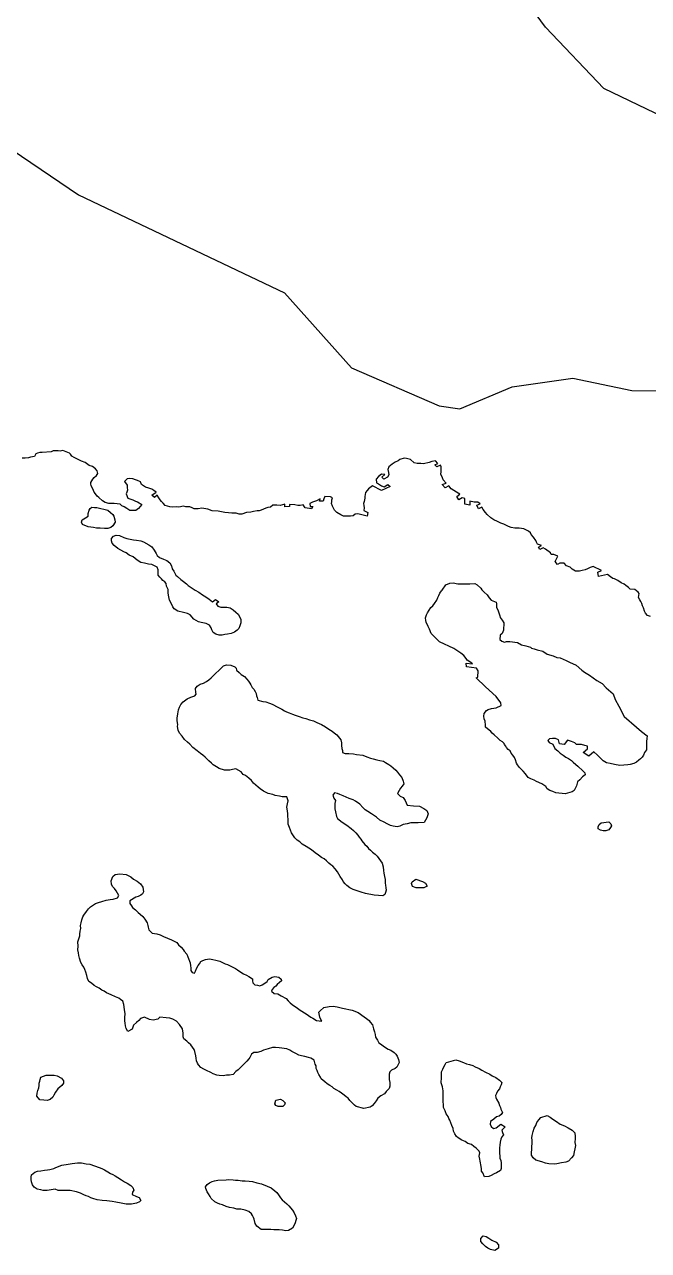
# Model space of a CAD drawing. Header units: metres. Extents: x 13.21 to 19.52, y 42.14 to 46.62.
# Drawn here: x 15.7316 to 15.807, y 43.6634 to 43.8114 of the extents above; entities that cross this region are included whole.
import ezdxf

# ---------------------------------------------------------------- set-up
doc = ezdxf.new("R2010")
doc.units = ezdxf.units.M
doc.header["$MEASUREMENT"] = 0
doc.layers.add('CESTE', color=5, linetype='Continuous')
doc.layers.add('hr', color=9, linetype='Continuous')

msp = doc.modelspace()

# ---------------------------------------------------------------- linework, layer by layer
at = {"layer": 'CESTE'}
for points in [[(15.84446, 43.76612), (15.84124, 43.77095), (15.83366, 43.77806), (15.82629, 43.78272), (15.82129, 43.78892), (15.81955, 43.79416), (15.81605, 43.7967), (15.80158, 43.80365), (15.79453, 43.81106), (15.77583, 43.83645), (15.77444, 43.84351), (15.76807, 43.85123), (15.75958, 43.85779), (15.7457, 43.86539), (15.74211, 43.87007), (15.73699, 43.87159)], [(15.70105, 43.81105), (15.70567, 43.80981), (15.70953, 43.80749), (15.71642, 43.80552), (15.73813, 43.79083), (15.763, 43.77898), (15.7711, 43.76994), (15.78167, 43.76535), (15.78418, 43.76499), (15.79051, 43.76763), (15.79782, 43.7687), (15.80494, 43.76719), (15.81731, 43.76708), (15.82539, 43.76286), (15.82772, 43.76245), (15.83268, 43.76299), (15.83702, 43.76471), (15.84446, 43.76612)]]:
    msp.add_lwpolyline(points, dxfattribs=at)
at = {"layer": 'hr'}
msp.add_lwpolyline([(15.80721, 43.73991), (15.80684, 43.74005), (15.80659, 43.74032), (15.80649, 43.74057), (15.80636, 43.74096), (15.80624, 43.74119), (15.80614, 43.74147), (15.80602, 43.74174), (15.80593, 43.74194), (15.80577, 43.74222), (15.80584, 43.74269), (15.80571, 43.74287), (15.8053, 43.74318), (15.80475, 43.74322), (15.80455, 43.74343), (15.80421, 43.74366), (15.80403, 43.74382), (15.80367, 43.74396), (15.80326, 43.74424), (15.80284, 43.74446), (15.80266, 43.74451), (15.80236, 43.74469), (15.80201, 43.745), (15.80092, 43.74476), (15.80082, 43.74528), (15.8013, 43.74547), (15.80028, 43.74593), (15.79993, 43.74581), (15.79959, 43.74568), (15.79933, 43.74556), (15.79896, 43.74545), (15.79861, 43.74538), (15.79816, 43.7454), (15.79773, 43.74564), (15.79749, 43.74586), (15.79707, 43.74603), (15.79677, 43.74634), (15.79626, 43.74636), (15.79598, 43.7462), (15.79569, 43.74654), (15.796, 43.74718), (15.79552, 43.7474), (15.79522, 43.74741), (15.79513, 43.7476), (15.79452, 43.74805), (15.79424, 43.74822), (15.79383, 43.74801), (15.79369, 43.7483), (15.79404, 43.74847), (15.79357, 43.74865), (15.79344, 43.7489), (15.79334, 43.74909), (15.79306, 43.7495), (15.79278, 43.74982), (15.79271, 43.75002), (15.79247, 43.75021), (15.79215, 43.75039), (15.79189, 43.75049), (15.79132, 43.75057), (15.79082, 43.75057), (15.79037, 43.75067), (15.79005, 43.75076), (15.78948, 43.75105), (15.78914, 43.75119), (15.78872, 43.7514), (15.78827, 43.7516), (15.78791, 43.75184), (15.78749, 43.75222), (15.78729, 43.75247), (15.78699, 43.75284), (15.78682, 43.7531), (15.78642, 43.75291), (15.78622, 43.75337), (15.78664, 43.7535), (15.78635, 43.75371), (15.78591, 43.7537), (15.78536, 43.75383), (15.78537, 43.75337), (15.78476, 43.75346), (15.78477, 43.75416), (15.78445, 43.75425), (15.78407, 43.75399), (15.78382, 43.75439), (15.78417, 43.75467), (15.78375, 43.75494), (15.78343, 43.75511), (15.78312, 43.75533), (15.78286, 43.7557), (15.78241, 43.75543), (15.78203, 43.75584), (15.78251, 43.75602), (15.78217, 43.75641), (15.78203, 43.75676), (15.78188, 43.75707), (15.78191, 43.75741), (15.78191, 43.75799), (15.78182, 43.7582), (15.78138, 43.75798), (15.78115, 43.75822), (15.78153, 43.75838), (15.78122, 43.75872), (15.7808, 43.75863), (15.78046, 43.75849), (15.7798, 43.75835), (15.77947, 43.7584), (15.779, 43.7584), (15.77865, 43.75847), (15.77821, 43.75885), (15.77773, 43.75897), (15.77744, 43.75902), (15.77693, 43.75888), (15.77672, 43.75872), (15.77637, 43.75856), (15.77598, 43.75831), (15.77579, 43.75815), (15.77561, 43.75797), (15.77548, 43.75765), (15.77555, 43.7573), (15.77558, 43.75701), (15.77545, 43.75673), (15.775, 43.7565), (15.77474, 43.75675), (15.77513, 43.75707), (15.77472, 43.75709), (15.77434, 43.75682), (15.77408, 43.7565), (15.77411, 43.75606), (15.77434, 43.75593), (15.77472, 43.75568), (15.77504, 43.75556), (15.77548, 43.75586), (15.77576, 43.75561), (15.77472, 43.75513), (15.77361, 43.7557), (15.77316, 43.75533), (15.77297, 43.75513), (15.77278, 43.75487), (15.77272, 43.75465), (15.77269, 43.7544), (15.77269, 43.75419), (15.7726, 43.7538), (15.77253, 43.75357), (15.77256, 43.75332), (15.7726, 43.75305), (15.77259, 43.75271), (15.77306, 43.75246), (15.77297, 43.75204), (15.77187, 43.75232), (15.77152, 43.75227), (15.77129, 43.75206), (15.77095, 43.75202), (15.7706, 43.75202), (15.77013, 43.75201), (15.76981, 43.75218), (15.7693, 43.75248), (15.76904, 43.75275), (15.76892, 43.753), (15.76879, 43.75323), (15.76869, 43.75355), (15.7687, 43.75376), (15.76872, 43.75398), (15.76879, 43.75422), (15.76857, 43.75437), (15.76787, 43.75442), (15.76774, 43.75413), (15.76765, 43.75382), (15.76724, 43.75382), (15.7673, 43.75412), (15.76686, 43.75387), (15.76639, 43.75371), (15.76607, 43.75357), (15.76609, 43.75321), (15.76642, 43.75321), (15.76626, 43.75291), (15.7655, 43.75302), (15.76524, 43.75341), (15.76489, 43.7533), (15.7646, 43.75332), (15.76423, 43.75339), (15.76358, 43.75345), (15.7636, 43.75318), (15.76303, 43.75316), (15.76305, 43.75348), (15.76248, 43.75332), (15.76205, 43.75334), (15.7616, 43.75337), (15.76131, 43.75313), (15.761, 43.75307), (15.76074, 43.753), (15.76018, 43.75277), (15.75992, 43.75268), (15.75969, 43.75269), (15.75926, 43.75259), (15.75893, 43.75252), (15.75841, 43.75246), (15.75784, 43.75226), (15.75751, 43.75226), (15.75714, 43.75237), (15.75662, 43.7524), (15.75624, 43.75241), (15.75577, 43.75248), (15.75497, 43.75265), (15.75426, 43.75269), (15.75375, 43.75287), (15.75299, 43.75301), (15.75257, 43.75291), (15.7521, 43.75293), (15.75184, 43.75303), (15.75155, 43.75316), (15.75108, 43.75316), (15.7508, 43.75323), (15.75022, 43.75312), (15.74991, 43.75314), (15.74949, 43.75311), (15.74914, 43.75316), (15.74857, 43.7533), (15.74832, 43.75359), (15.74813, 43.75378), (15.74797, 43.75398), (15.74782, 43.75423), (15.74762, 43.75456), (15.74731, 43.7543), (15.74699, 43.75458), (15.7475, 43.75494), (15.74722, 43.75513), (15.74696, 43.75529), (15.74661, 43.7554), (15.74619, 43.75554), (15.74573, 43.75586), (15.74559, 43.75618), (15.74525, 43.75634), (15.745, 43.75643), (15.74468, 43.75652), (15.74433, 43.75657), (15.74398, 43.75654), (15.74367, 43.7562), (15.74399, 43.75577), (15.74401, 43.75549), (15.74402, 43.75517), (15.74395, 43.75492), (15.74389, 43.75472), (15.74408, 43.75421), (15.74468, 43.75398), (15.74499, 43.75384), (15.74525, 43.75375), (15.74578, 43.75345), (15.74557, 43.7532), (15.74534, 43.75295), (15.74503, 43.7527), (15.74433, 43.75272), (15.74395, 43.75295), (15.74361, 43.75316), (15.74335, 43.75327), (15.74316, 43.75348), (15.74243, 43.75355), (15.74176, 43.75354), (15.74135, 43.75368), (15.74103, 43.75389), (15.74056, 43.75428), (15.74037, 43.75444), (15.74015, 43.75471), (15.73999, 43.75492), (15.73983, 43.75531), (15.73964, 43.75567), (15.7396, 43.75591), (15.73961, 43.75611), (15.73983, 43.7565), (15.73999, 43.75668), (15.7403, 43.75694), (15.74046, 43.75719), (15.74037, 43.75748), (15.74017, 43.75773), (15.7398, 43.75802), (15.73942, 43.75816), (15.73891, 43.7585), (15.73848, 43.75868), (15.73759, 43.7591), (15.73731, 43.75927), (15.73713, 43.75951), (15.73704, 43.75964), (15.73624, 43.75996), (15.73591, 43.75989), (15.73567, 43.75993), (15.73506, 43.75993), (15.73482, 43.7598), (15.73373, 43.75973), (15.73345, 43.7597), (15.73317, 43.75964), (15.73297, 43.75954), (15.73278, 43.75923), (15.73231, 43.75913), (15.73207, 43.75906), (15.73169, 43.75903), (15.73132, 43.75903)], dxfattribs=at)
for points in [[(15.74164, 43.75277), (15.74198, 43.75247), (15.74224, 43.75222), (15.7424, 43.75202), (15.74249, 43.75158), (15.74255, 43.7513), (15.74227, 43.75085), (15.74202, 43.75066), (15.74167, 43.75055), (15.74126, 43.75055), (15.74072, 43.75057), (15.74027, 43.75057), (15.73992, 43.75064), (15.73961, 43.75071), (15.73927, 43.75075), (15.7386, 43.75101), (15.73847, 43.7513), (15.73857, 43.75157), (15.73897, 43.75181), (15.73926, 43.75201), (15.73926, 43.75235), (15.73939, 43.75275), (15.73952, 43.75297), (15.73973, 43.75311), (15.74005, 43.75309), (15.74034, 43.75307), (15.74164, 43.75277)], [(15.74662, 43.74858), (15.74696, 43.74833), (15.74725, 43.74792), (15.7475, 43.74751), (15.74763, 43.74726), (15.74791, 43.74705), (15.74836, 43.74682), (15.7488, 43.74666), (15.74915, 43.74638), (15.74934, 43.74602), (15.74943, 43.74568), (15.74963, 43.7454), (15.74975, 43.74513), (15.74987, 43.74492), (15.75007, 43.74474), (15.75047, 43.74439), (15.75079, 43.74412), (15.75115, 43.74385), (15.75137, 43.74364), (15.75172, 43.74343), (15.7522, 43.74311), (15.75266, 43.74287), (15.75308, 43.74254), (15.75349, 43.74227), (15.7539, 43.74201), (15.75431, 43.74168), (15.75466, 43.74197), (15.75505, 43.74167), (15.75476, 43.74145), (15.75495, 43.74115), (15.75532, 43.74103), (15.75602, 43.74105), (15.75644, 43.74094), (15.75678, 43.74073), (15.7571, 43.74043), (15.75739, 43.74019), (15.75754, 43.73991), (15.7577, 43.73957), (15.75771, 43.73916), (15.7576, 43.73877), (15.75749, 43.73845), (15.75726, 43.73825), (15.75695, 43.73801), (15.75656, 43.73785), (15.75611, 43.73779), (15.75577, 43.73772), (15.75545, 43.73767), (15.75511, 43.73767), (15.7547, 43.7378), (15.75438, 43.73799), (15.75422, 43.73831), (15.75412, 43.73854), (15.75393, 43.73886), (15.75355, 43.73905), (15.75292, 43.73918), (15.75261, 43.73925), (15.75203, 43.7396), (15.75159, 43.74012), (15.75128, 43.74026), (15.7508, 43.74041), (15.75013, 43.74057), (15.74966, 43.74085), (15.7495, 43.7411), (15.74931, 43.74154), (15.74911, 43.74188), (15.74902, 43.74229), (15.74893, 43.74275), (15.74893, 43.74318), (15.74876, 43.74357), (15.7487, 43.74391), (15.74855, 43.7441), (15.7483, 43.74426), (15.74814, 43.74446), (15.74794, 43.74467), (15.74775, 43.7449), (15.74775, 43.74513), (15.74772, 43.74556), (15.7476, 43.74586), (15.74696, 43.7462), (15.74655, 43.74625), (15.74608, 43.74634), (15.74566, 43.74645), (15.74521, 43.74671), (15.74471, 43.7471), (15.74424, 43.7473), (15.74388, 43.74758), (15.74357, 43.74772), (15.74322, 43.74792), (15.74287, 43.74813), (15.74243, 43.74847), (15.74217, 43.74876), (15.74208, 43.74906), (15.74208, 43.74935), (15.74233, 43.74963), (15.74266, 43.74973), (15.74307, 43.7497), (15.7436, 43.74945), (15.74395, 43.74932), (15.74477, 43.74917), (15.74512, 43.74911), (15.74563, 43.74906), (15.74595, 43.74892), (15.74662, 43.74858)], [(15.78613, 43.7325), (15.78636, 43.73258), (15.78637, 43.73334), (15.7862, 43.73368), (15.78498, 43.73385), (15.78493, 43.73427), (15.78569, 43.73418), (15.78551, 43.73436), (15.78505, 43.73465), (15.78494, 43.73486), (15.78465, 43.7352), (15.78431, 43.7355), (15.78345, 43.73605), (15.78171, 43.73687), (15.78071, 43.73785), (15.78052, 43.73838), (15.78036, 43.73872), (15.7801, 43.73921), (15.78007, 43.73943), (15.78004, 43.73975), (15.78013, 43.7401), (15.78026, 43.74035), (15.78045, 43.74069), (15.78067, 43.74099), (15.7809, 43.74122), (15.78111, 43.74147), (15.78141, 43.7419), (15.78153, 43.7422), (15.78162, 43.74243), (15.78175, 43.74271), (15.78194, 43.743), (15.78204, 43.74311), (15.78247, 43.74373), (15.78296, 43.74395), (15.78338, 43.74399), (15.78393, 43.74385), (15.78537, 43.74384), (15.78598, 43.74388), (15.78627, 43.74375), (15.78669, 43.74335), (15.78681, 43.74313), (15.78711, 43.74287), (15.78747, 43.74251), (15.7877, 43.74217), (15.78794, 43.7419), (15.78854, 43.74163), (15.78859, 43.74146), (15.78859, 43.74098), (15.78877, 43.74071), (15.78882, 43.74058), (15.789, 43.74001), (15.78906, 43.73979), (15.78929, 43.73949), (15.78947, 43.73913), (15.78946, 43.73826), (15.78927, 43.73787), (15.78903, 43.73765), (15.78902, 43.73713), (15.78926, 43.73695), (15.78956, 43.73682), (15.78981, 43.7369), (15.79023, 43.7369), (15.79113, 43.73676), (15.79161, 43.7365), (15.79215, 43.73636), (15.79269, 43.73623), (15.79281, 43.7361), (15.79317, 43.736), (15.79353, 43.73587), (15.79419, 43.73574), (15.79473, 43.73538), (15.79545, 43.73516), (15.79587, 43.73498), (15.79629, 43.73493), (15.79701, 43.73462), (15.79743, 43.7344), (15.79821, 43.73405), (15.79892, 43.73343), (15.79922, 43.73321), (15.79982, 43.73281), (15.80072, 43.73219), (15.80138, 43.73184), (15.80185, 43.73131), (15.80269, 43.73056), (15.80292, 43.7299), (15.80339, 43.72907), (15.80403, 43.72784), (15.80553, 43.72656), (15.80612, 43.72603), (15.80678, 43.7255), (15.80677, 43.7252), (15.8067, 43.72481), (15.80671, 43.72432), (15.8067, 43.7238), (15.80648, 43.72348), (15.80635, 43.72316), (15.80619, 43.72295), (15.806, 43.72274), (15.80578, 43.72257), (15.8055, 43.72233), (15.80517, 43.72216), (15.80476, 43.72206), (15.80445, 43.72199), (15.80398, 43.72195), (15.8035, 43.72193), (15.80284, 43.72206), (15.80233, 43.72218), (15.80189, 43.72224), (15.80148, 43.7225), (15.80125, 43.72272), (15.80097, 43.72301), (15.80078, 43.72316), (15.80037, 43.72358), (15.79974, 43.72307), (15.79907, 43.7235), (15.79958, 43.72392), (15.79958, 43.72424), (15.79926, 43.72435), (15.79885, 43.72444), (15.79828, 43.72446), (15.79808, 43.72465), (15.79764, 43.72481), (15.79717, 43.72499), (15.79679, 43.72445), (15.79622, 43.72453), (15.79609, 43.72504), (15.79571, 43.7252), (15.79536, 43.7252), (15.79499, 43.72513), (15.7948, 43.72495), (15.79498, 43.72472), (15.7954, 43.72449), (15.79564, 43.72396), (15.796, 43.72369), (15.79628, 43.72342), (15.79666, 43.72316), (15.79698, 43.72293), (15.79729, 43.72275), (15.79765, 43.72252), (15.79787, 43.72233), (15.79819, 43.72204), (15.79841, 43.72186), (15.79901, 43.72128), (15.79925, 43.72104), (15.79929, 43.72078), (15.799, 43.72055), (15.79866, 43.72021), (15.79837, 43.71994), (15.79828, 43.71948), (15.79799, 43.71889), (15.79773, 43.71874), (15.79689, 43.71852), (15.79577, 43.71861), (15.79539, 43.71877), (15.79504, 43.71891), (15.79472, 43.71912), (15.79456, 43.71937), (15.79432, 43.71955), (15.79406, 43.71973), (15.79345, 43.71998), (15.79315, 43.72014), (15.79276, 43.7203), (15.79244, 43.72046), (15.7921, 43.7209), (15.79181, 43.72124), (15.79137, 43.7217), (15.79115, 43.72199), (15.79103, 43.7222), (15.7909, 43.72259), (15.79078, 43.72287), (15.79058, 43.72317), (15.79039, 43.72341), (15.79026, 43.72369), (15.79001, 43.72387), (15.78979, 43.72409), (15.78974, 43.72426), (15.78957, 43.72447), (15.78951, 43.72459), (15.78934, 43.72477), (15.78905, 43.72493), (15.78876, 43.72523), (15.7883, 43.72561), (15.78807, 43.72583), (15.7879, 43.72604), (15.78727, 43.72655), (15.78727, 43.7268), (15.78722, 43.72726), (15.78711, 43.72756), (15.78706, 43.7279), (15.78712, 43.72819), (15.78741, 43.72857), (15.78759, 43.72869), (15.788, 43.72882), (15.78858, 43.7289), (15.78916, 43.72915), (15.78911, 43.72948), (15.78854, 43.73025), (15.78728, 43.73144), (15.78613, 43.7325)], [(15.77384, 43.70628), (15.77276, 43.70646), (15.77225, 43.70662), (15.7713, 43.70694), (15.7709, 43.70717), (15.77054, 43.70742), (15.77032, 43.70765), (15.7701, 43.70793), (15.76998, 43.70811), (15.76972, 43.70854), (15.76956, 43.70879), (15.76941, 43.70909), (15.76911, 43.70944), (15.76883, 43.70978), (15.76861, 43.70993), (15.76833, 43.71014), (15.76807, 43.71041), (15.76779, 43.71067), (15.76747, 43.71083), (15.76712, 43.71108), (15.76668, 43.71138), (15.76624, 43.71174), (15.7656, 43.71216), (15.76513, 43.71243), (15.76484, 43.71269), (15.76453, 43.71291), (15.76423, 43.71321), (15.76399, 43.71357), (15.76383, 43.7138), (15.7637, 43.7141), (15.76358, 43.71442), (15.76345, 43.71483), (15.76345, 43.71511), (15.76344, 43.71543), (15.76339, 43.71575), (15.76339, 43.71609), (15.76336, 43.71646), (15.76329, 43.71689), (15.76336, 43.71728), (15.76342, 43.71767), (15.76326, 43.71815), (15.76272, 43.71816), (15.7624, 43.71822), (15.76187, 43.71831), (15.76158, 43.71841), (15.76104, 43.71856), (15.76069, 43.7187), (15.76047, 43.71884), (15.76007, 43.71911), (15.75981, 43.71929), (15.75955, 43.71953), (15.75923, 43.7198), (15.75901, 43.72012), (15.75869, 43.7204), (15.75829, 43.72073), (15.758, 43.72085), (15.75775, 43.72115), (15.75712, 43.72153), (15.75673, 43.72145), (15.75638, 43.72138), (15.75575, 43.72138), (15.75512, 43.72158), (15.75478, 43.72176), (15.75439, 43.72202), (15.75417, 43.7222), (15.75385, 43.72247), (15.75366, 43.72268), (15.75341, 43.72293), (15.75312, 43.72316), (15.75283, 43.72339), (15.75245, 43.72371), (15.75193, 43.72408), (15.75157, 43.72451), (15.75129, 43.72474), (15.75093, 43.72506), (15.75065, 43.72545), (15.75031, 43.72582), (15.75015, 43.72618), (15.75008, 43.72662), (15.75011, 43.72689), (15.75005, 43.72732), (15.75002, 43.72765), (15.75011, 43.72815), (15.75018, 43.72863), (15.7503, 43.72898), (15.75049, 43.72927), (15.75074, 43.72961), (15.75125, 43.72998), (15.75167, 43.73016), (15.75218, 43.73034), (15.75233, 43.73053), (15.75229, 43.73074), (15.75226, 43.73124), (15.75243, 43.73151), (15.7528, 43.73174), (15.75321, 43.73188), (15.75356, 43.73206), (15.75385, 43.73227), (15.75414, 43.73252), (15.75439, 43.73275), (15.75471, 43.73307), (15.75506, 43.73339), (15.75537, 43.73371), (15.75562, 43.73394), (15.75597, 43.73408), (15.75651, 43.73403), (15.75699, 43.73385), (15.75717, 43.73367), (15.75721, 43.73343), (15.75753, 43.73316), (15.75778, 43.73291), (15.75815, 43.73266), (15.75845, 43.73233), (15.75863, 43.73211), (15.75879, 43.73185), (15.75892, 43.73167), (15.7591, 43.73136), (15.7593, 43.73112), (15.75946, 43.73087), (15.75958, 43.7306), (15.75961, 43.73035), (15.75968, 43.73012), (15.75978, 43.72982), (15.76037, 43.72964), (15.76072, 43.72962), (15.76117, 43.72945), (15.76149, 43.72934), (15.76218, 43.72895), (15.76266, 43.72872), (15.76298, 43.72851), (15.76322, 43.7284), (15.76357, 43.72829), (15.76395, 43.72813), (15.7643, 43.72799), (15.76478, 43.72783), (15.76519, 43.72767), (15.76557, 43.72758), (15.76602, 43.72744), (15.76649, 43.7273), (15.76689, 43.72712), (15.76748, 43.72687), (15.76794, 43.72659), (15.76836, 43.7263), (15.76874, 43.72607), (15.76899, 43.72588), (15.76931, 43.72561), (15.76949, 43.72543), (15.76978, 43.72501), (15.76988, 43.72465), (15.76988, 43.72435), (15.76991, 43.72397), (15.76998, 43.72373), (15.77, 43.72351), (15.77032, 43.72339), (15.77077, 43.72339), (15.77134, 43.72332), (15.77169, 43.72325), (15.77244, 43.72317), (15.77295, 43.72298), (15.77339, 43.72282), (15.77371, 43.72271), (15.77416, 43.72261), (15.77451, 43.72252), (15.77494, 43.72243), (15.7752, 43.72227), (15.7756, 43.72204), (15.77584, 43.72188), (15.77612, 43.72163), (15.77644, 43.72138), (15.77666, 43.72112), (15.7769, 43.7208), (15.77716, 43.72046), (15.77732, 43.72003), (15.77739, 43.71973), (15.7772, 43.71941), (15.77701, 43.7192), (15.77684, 43.71891), (15.77665, 43.71854), (15.77697, 43.71824), (15.77731, 43.71806), (15.77757, 43.7177), (15.7778, 43.71712), (15.77856, 43.71705), (15.77929, 43.71703), (15.77982, 43.71675), (15.78017, 43.71651), (15.78033, 43.71609), (15.78017, 43.71559), (15.77986, 43.71504), (15.77912, 43.71499), (15.77859, 43.71501), (15.77824, 43.71499), (15.77782, 43.7149), (15.77732, 43.71481), (15.77693, 43.71459), (15.77662, 43.71453), (15.77612, 43.71458), (15.77579, 43.71467), (15.77539, 43.71488), (15.77504, 43.71508), (15.7745, 43.71534), (15.77409, 43.71568), (15.77352, 43.71607), (15.77307, 43.71637), (15.77275, 43.71658), (15.77247, 43.71687), (15.77209, 43.71726), (15.77155, 43.71763), (15.7713, 43.71776), (15.77082, 43.71795), (15.77045, 43.71809), (15.77007, 43.71827), (15.76969, 43.71841), (15.7694, 43.71856), (15.76902, 43.71861), (15.76883, 43.71833), (15.76896, 43.71797), (15.76914, 43.7177), (15.76909, 43.71735), (15.76908, 43.71671), (15.76915, 43.71632), (15.76928, 43.71577), (15.7694, 43.71552), (15.76997, 43.71508), (15.77051, 43.71472), (15.77105, 43.71433), (15.77131, 43.71408), (15.77159, 43.71378), (15.77187, 43.7135), (15.77203, 43.71326), (15.77222, 43.71302), (15.77235, 43.71284), (15.7727, 43.71238), (15.77292, 43.71218), (15.77316, 43.7119), (15.77339, 43.71172), (15.77362, 43.71147), (15.77393, 43.71122), (15.77418, 43.71097), (15.77438, 43.7107), (15.7746, 43.71042), (15.77478, 43.71012), (15.77491, 43.70968), (15.77494, 43.70925), (15.775, 43.70893), (15.77507, 43.70854), (15.77516, 43.70815), (15.77517, 43.70772), (15.77519, 43.70749), (15.77523, 43.70717), (15.77526, 43.70689), (15.77519, 43.7066), (15.7751, 43.70634), (15.77488, 43.70617), (15.77384, 43.70628)], [(15.80216, 43.71513), (15.80242, 43.7149), (15.80248, 43.71465), (15.80235, 43.71444), (15.80216, 43.71417), (15.80179, 43.71405), (15.80147, 43.71405), (15.80116, 43.7141), (15.8009, 43.71426), (15.80086, 43.71451), (15.80099, 43.71481), (15.80124, 43.71499), (15.80216, 43.71513)], [(15.77256, 43.68051), (15.77165, 43.68077), (15.77143, 43.68092), (15.77117, 43.68118), (15.77089, 43.68149), (15.77067, 43.68175), (15.77045, 43.68191), (15.77019, 43.68214), (15.76987, 43.68236), (15.76959, 43.68255), (15.7693, 43.68274), (15.76896, 43.68294), (15.76874, 43.68312), (15.76845, 43.68328), (15.76813, 43.68351), (15.76788, 43.68374), (15.76744, 43.68411), (15.76734, 43.68431), (15.76716, 43.68461), (15.76702, 43.68484), (15.76693, 43.68509), (15.76683, 43.68536), (15.76681, 43.68566), (15.76671, 43.68587), (15.76658, 43.68633), (15.76618, 43.6866), (15.76588, 43.68669), (15.76545, 43.68681), (15.76503, 43.68687), (15.76474, 43.68696), (15.76436, 43.68715), (15.76389, 43.6874), (15.76363, 43.68756), (15.76329, 43.6877), (15.76234, 43.68782), (15.7619, 43.68788), (15.76155, 43.68786), (15.76101, 43.6877), (15.76073, 43.68763), (15.76047, 43.68756), (15.76012, 43.68738), (15.75971, 43.68727), (15.7593, 43.68729), (15.75899, 43.68706), (15.7588, 43.68669), (15.75867, 43.68651), (15.75845, 43.68623), (15.75813, 43.68591), (15.75794, 43.6857), (15.75765, 43.68544), (15.75738, 43.68518), (15.75711, 43.68497), (15.7568, 43.68463), (15.75636, 43.68454), (15.75598, 43.68454), (15.75557, 43.68445), (15.75512, 43.6845), (15.75481, 43.68454), (15.75437, 43.6847), (15.75409, 43.68484), (15.75357, 43.68511), (15.75326, 43.68525), (15.7529, 43.68548), (15.75262, 43.6858), (15.7525, 43.68598), (15.75237, 43.68625), (15.75231, 43.68658), (15.75228, 43.68688), (15.75218, 43.68738), (15.75209, 43.68763), (15.75167, 43.68818), (15.75139, 43.68845), (15.75119, 43.68864), (15.75085, 43.68891), (15.75075, 43.68918), (15.75076, 43.68962), (15.75066, 43.69014), (15.75031, 43.69067), (15.74996, 43.69104), (15.74952, 43.69129), (15.74915, 43.69141), (15.7487, 43.69147), (15.74794, 43.69154), (15.74768, 43.69129), (15.74715, 43.69119), (15.7467, 43.69124), (15.74607, 43.69152), (15.74562, 43.69138), (15.74541, 43.69115), (15.74512, 43.6909), (15.74477, 43.69058), (15.74459, 43.69008), (15.74408, 43.6898), (15.74386, 43.69019), (15.74379, 43.69049), (15.74375, 43.69081), (15.7437, 43.69111), (15.7437, 43.69151), (15.74373, 43.69193), (15.7437, 43.69222), (15.74366, 43.69243), (15.74363, 43.69277), (15.74357, 43.69305), (15.74348, 43.69346), (15.74319, 43.69367), (15.74297, 43.69382), (15.74259, 43.69399), (15.74205, 43.69424), (15.74148, 43.69449), (15.7412, 43.69467), (15.74094, 43.69479), (15.74062, 43.69503), (15.74027, 43.6952), (15.73999, 43.69538), (15.73967, 43.69563), (15.73936, 43.69586), (15.73919, 43.6962), (15.7391, 43.69657), (15.73898, 43.69696), (15.73889, 43.69731), (15.73875, 43.69756), (15.73857, 43.69787), (15.73841, 43.69815), (15.73822, 43.69865), (15.73815, 43.69897), (15.73812, 43.69929), (15.73802, 43.69966), (15.73809, 43.70012), (15.73802, 43.70062), (15.73828, 43.70135), (15.73828, 43.70158), (15.73831, 43.70193), (15.73838, 43.70224), (15.73834, 43.70259), (15.73843, 43.70291), (15.7385, 43.70328), (15.73865, 43.70366), (15.73876, 43.70385), (15.73907, 43.70431), (15.73932, 43.70463), (15.73957, 43.70485), (15.74017, 43.70526), (15.74052, 43.7054), (15.74093, 43.70552), (15.74147, 43.70566), (15.74192, 43.70575), (15.7423, 43.70579), (15.74284, 43.70593), (15.74299, 43.70621), (15.74283, 43.70651), (15.74267, 43.70678), (15.74246, 43.70707), (15.74223, 43.7073), (15.74208, 43.7076), (15.74204, 43.70799), (15.74224, 43.70852), (15.74255, 43.70877), (15.74312, 43.70883), (15.74388, 43.70875), (15.74442, 43.70847), (15.74476, 43.70822), (15.74521, 43.70795), (15.74559, 43.70765), (15.74588, 43.70723), (15.74597, 43.70666), (15.74585, 43.70643), (15.74566, 43.70627), (15.74533, 43.70609), (15.74502, 43.70602), (15.7443, 43.70559), (15.74432, 43.70527), (15.74451, 43.70497), (15.74465, 43.70478), (15.74499, 43.70449), (15.74531, 43.70419), (15.74556, 43.70399), (15.74587, 43.70369), (15.74613, 43.70339), (15.74641, 43.70291), (15.74648, 43.70261), (15.74654, 43.70239), (15.74661, 43.70209), (15.74702, 43.7017), (15.74759, 43.7016), (15.74799, 43.70149), (15.74838, 43.70127), (15.74886, 43.70108), (15.74936, 43.70087), (15.74997, 43.70055), (15.75021, 43.70028), (15.75051, 43.70001), (15.75075, 43.69971), (15.75088, 43.69952), (15.7512, 43.69913), (15.75132, 43.69883), (15.75161, 43.69809), (15.75164, 43.69772), (15.75168, 43.69749), (15.7517, 43.69719), (15.75186, 43.69694), (15.75212, 43.69685), (15.75224, 43.6971), (15.75237, 43.69742), (15.75256, 43.69776), (15.75271, 43.69799), (15.7529, 43.69825), (15.75313, 43.69838), (15.75344, 43.6985), (15.75392, 43.69857), (15.75433, 43.69852), (15.75472, 43.69841), (15.75519, 43.69829), (15.75582, 43.69799), (15.7561, 43.69788), (15.75661, 43.69767), (15.75709, 43.69742), (15.75731, 43.69726), (15.75771, 43.69698), (15.75803, 43.69678), (15.75842, 43.6966), (15.7587, 43.69644), (15.75912, 43.69616), (15.75914, 43.69594), (15.75915, 43.6957), (15.75943, 43.69545), (15.75974, 43.69539), (15.76002, 43.69534), (15.76029, 43.69543), (15.7605, 43.69557), (15.76089, 43.69586), (15.76104, 43.69607), (15.76151, 43.69637), (15.76184, 43.69644), (15.76231, 43.69637), (15.76259, 43.69612), (15.76262, 43.69592), (15.7624, 43.69573), (15.76212, 43.69548), (15.76193, 43.69529), (15.76171, 43.69514), (15.76152, 43.69488), (15.76142, 43.69467), (15.76174, 43.69438), (15.76218, 43.69435), (15.76259, 43.69412), (15.76319, 43.69381), (15.76345, 43.69351), (15.76367, 43.69326), (15.76393, 43.69305), (15.76456, 43.69264), (15.76487, 43.69239), (15.7656, 43.69195), (15.76588, 43.69174), (15.76617, 43.69156), (15.76642, 43.69143), (15.76687, 43.69113), (15.7675, 43.69104), (15.76738, 43.69127), (15.76725, 43.69155), (15.76715, 43.69214), (15.7673, 43.69232), (15.76776, 43.69269), (15.76839, 43.69282), (15.76886, 43.69285), (15.76937, 43.69277), (15.76998, 43.69264), (15.77118, 43.69237), (15.7719, 43.69212), (15.77263, 43.69159), (15.77291, 43.69138), (15.77323, 43.69113), (15.77335, 43.69095), (15.77361, 43.69063), (15.77374, 43.69014), (15.77386, 43.68975), (15.77393, 43.68944), (15.77399, 43.68911), (15.77421, 43.68877), (15.77438, 43.68845), (15.77472, 43.68825), (15.77497, 43.68805), (15.77551, 43.68767), (15.77583, 43.68754), (15.77623, 43.68726), (15.77643, 43.68708), (15.77659, 43.68683), (15.77678, 43.68641), (15.77684, 43.68607), (15.77658, 43.68552), (15.77636, 43.68536), (15.77592, 43.68516), (15.77573, 43.68495), (15.77564, 43.68467), (15.77563, 43.68402), (15.77573, 43.68365), (15.7757, 43.68319), (15.77563, 43.68294), (15.77529, 43.68257), (15.77506, 43.68228), (15.77463, 43.68204), (15.77428, 43.68175), (15.77405, 43.68143), (15.77383, 43.68113), (15.77358, 43.68085), (15.77336, 43.68069), (15.77256, 43.68051)], [(15.77966, 43.70792), (15.78003, 43.70771), (15.78023, 43.70737), (15.77982, 43.70717), (15.7789, 43.70717), (15.77845, 43.70733), (15.77833, 43.70767), (15.7784, 43.70788), (15.77887, 43.7082), (15.77966, 43.70792)], [(15.78368, 43.68639), (15.78408, 43.68626), (15.78463, 43.68605), (15.78497, 43.68592), (15.78532, 43.68582), (15.78574, 43.68569), (15.78602, 43.68555), (15.78649, 43.68534), (15.78681, 43.68516), (15.78728, 43.68491), (15.78778, 43.68465), (15.78808, 43.68447), (15.78852, 43.68426), (15.78896, 43.68394), (15.78925, 43.68367), (15.78918, 43.68338), (15.78905, 43.68314), (15.78896, 43.68289), (15.78874, 43.6826), (15.78861, 43.68232), (15.78848, 43.68207), (15.78852, 43.68186), (15.78861, 43.68162), (15.78887, 43.68115), (15.78896, 43.68087), (15.78908, 43.68065), (15.78912, 43.68044), (15.78931, 43.68005), (15.78918, 43.67978), (15.78893, 43.67958), (15.78861, 43.67951), (15.78826, 43.67923), (15.78788, 43.67896), (15.78782, 43.67863), (15.78797, 43.67832), (15.78823, 43.67811), (15.78858, 43.67816), (15.78914, 43.67863), (15.78966, 43.67831), (15.78924, 43.6779), (15.78934, 43.67763), (15.78944, 43.67735), (15.78925, 43.67708), (15.78914, 43.67683), (15.78905, 43.67644), (15.78899, 43.6761), (15.78896, 43.67575), (15.78896, 43.67528), (15.78898, 43.67507), (15.78902, 43.67479), (15.78901, 43.67452), (15.78911, 43.67422), (15.78918, 43.67397), (15.78915, 43.67356), (15.78915, 43.67326), (15.78908, 43.67301), (15.78861, 43.67273), (15.78832, 43.67262), (15.78794, 43.67241), (15.78768, 43.67232), (15.78715, 43.67226), (15.78693, 43.67276), (15.7868, 43.67296), (15.7868, 43.67321), (15.78674, 43.67351), (15.78664, 43.67415), (15.78658, 43.6744), (15.78652, 43.67477), (15.78658, 43.67516), (15.78652, 43.67537), (15.78614, 43.67571), (15.78588, 43.67594), (15.78558, 43.67615), (15.78513, 43.67628), (15.78481, 43.67651), (15.7844, 43.67671), (15.78399, 43.67697), (15.78377, 43.67715), (15.78355, 43.67747), (15.78341, 43.67777), (15.78336, 43.67811), (15.7832, 43.67848), (15.78307, 43.6788), (15.78297, 43.6791), (15.78285, 43.6793), (15.78276, 43.67955), (15.78254, 43.67988), (15.78238, 43.68022), (15.78221, 43.68062), (15.78219, 43.68092), (15.78216, 43.68141), (15.78215, 43.68182), (15.78216, 43.68216), (15.78215, 43.68264), (15.78206, 43.68312), (15.78193, 43.68361), (15.78194, 43.68426), (15.78197, 43.68461), (15.78197, 43.68496), (15.7821, 43.68525), (15.78225, 43.68555), (15.78238, 43.68584), (15.78253, 43.68605), (15.78285, 43.68614), (15.78368, 43.68639)], [(15.7342, 43.68455), (15.73461, 43.68453), (15.73518, 43.68454), (15.73554, 43.68445), (15.73607, 43.68419), (15.73629, 43.68385), (15.7363, 43.68358), (15.73611, 43.68327), (15.73563, 43.68289), (15.73534, 43.68249), (15.73515, 43.68211), (15.73502, 43.68188), (15.73468, 43.68158), (15.73434, 43.68147), (15.73391, 43.6815), (15.73344, 43.68156), (15.73307, 43.682), (15.73313, 43.68236), (15.73322, 43.68268), (15.73331, 43.683), (15.73338, 43.6833), (15.73338, 43.68357), (15.73345, 43.6838), (15.73347, 43.68401), (15.73356, 43.68431), (15.7342, 43.68455)], [(15.76281, 43.68149), (15.76307, 43.6812), (15.76298, 43.68097), (15.76279, 43.68074), (15.76222, 43.68077), (15.76196, 43.68088), (15.76184, 43.68109), (15.76196, 43.6815), (15.76253, 43.68166), (15.76281, 43.68149)], [(15.79471, 43.67965), (15.79509, 43.67948), (15.79541, 43.67921), (15.79583, 43.67894), (15.7963, 43.67864), (15.7968, 43.67843), (15.79725, 43.67818), (15.79775, 43.67788), (15.79805, 43.67756), (15.7981, 43.67712), (15.7981, 43.67688), (15.79807, 43.67642), (15.79814, 43.67605), (15.79807, 43.67564), (15.798, 43.67527), (15.79789, 43.67484), (15.79766, 43.67454), (15.79731, 43.67417), (15.79699, 43.67403), (15.79646, 43.67395), (15.79589, 43.67385), (15.79556, 43.67381), (15.79493, 43.67383), (15.7945, 43.6739), (15.79406, 43.67408), (15.79335, 43.67429), (15.79303, 43.67454), (15.79281, 43.67488), (15.79282, 43.67522), (15.79285, 43.67555), (15.79288, 43.67591), (15.79291, 43.67627), (15.79289, 43.67669), (15.79285, 43.67699), (15.79291, 43.67724), (15.79304, 43.67774), (15.79317, 43.67814), (15.79336, 43.67848), (15.79349, 43.67882), (15.7937, 43.67914), (15.79395, 43.67944), (15.79471, 43.67965)], [(15.73611, 43.67369), (15.73687, 43.67381), (15.73734, 43.67389), (15.73798, 43.67396), (15.73849, 43.67394), (15.73902, 43.67385), (15.73949, 43.67378), (15.7406, 43.67337), (15.74092, 43.67326), (15.74124, 43.6731), (15.74165, 43.67285), (15.74199, 43.67266), (15.74227, 43.67255), (15.74256, 43.67238), (15.74288, 43.67218), (15.7433, 43.67191), (15.74368, 43.67166), (15.74399, 43.67149), (15.74443, 43.67122), (15.74469, 43.67097), (15.74481, 43.67065), (15.74462, 43.67042), (15.74459, 43.67015), (15.74513, 43.66989), (15.74544, 43.66976), (15.74563, 43.66941), (15.74547, 43.66923), (15.74513, 43.66907), (15.74452, 43.66898), (15.74389, 43.66896), (15.74326, 43.66907), (15.74263, 43.66919), (15.74218, 43.66927), (15.74155, 43.66935), (15.74098, 43.66939), (15.74035, 43.6695), (15.73985, 43.66964), (15.73959, 43.66973), (15.73934, 43.66987), (15.73902, 43.66996), (15.73874, 43.6701), (15.73835, 43.67031), (15.73788, 43.67046), (15.73712, 43.67063), (15.73675, 43.67062), (15.7364, 43.6706), (15.73567, 43.67062), (15.73528, 43.67078), (15.73481, 43.67069), (15.73434, 43.67062), (15.73383, 43.67062), (15.73355, 43.67069), (15.73314, 43.67078), (15.73276, 43.67103), (15.73256, 43.67129), (15.73244, 43.67165), (15.73241, 43.67193), (15.7324, 43.67223), (15.73244, 43.6725), (15.73263, 43.67268), (15.73285, 43.67284), (15.73317, 43.67293), (15.73358, 43.673), (15.73402, 43.67307), (15.73437, 43.67309), (15.73466, 43.67316), (15.73515, 43.67325), (15.73538, 43.67339), (15.73611, 43.67369)], [(15.75594, 43.67191), (15.75629, 43.67193), (15.75678, 43.67189), (15.75706, 43.67187), (15.75741, 43.67185), (15.75788, 43.6718), (15.75826, 43.67178), (15.75871, 43.67173), (15.75912, 43.67168), (15.75965, 43.67154), (15.76022, 43.6714), (15.76092, 43.67113), (15.76139, 43.67093), (15.76183, 43.67058), (15.76205, 43.67037), (15.76228, 43.67008), (15.7625, 43.66974), (15.76272, 43.66949), (15.76326, 43.66901), (15.76352, 43.66878), (15.76396, 43.66823), (15.76418, 43.6679), (15.76433, 43.66754), (15.76443, 43.66724), (15.76436, 43.66699), (15.7643, 43.6667), (15.76412, 43.66635), (15.76396, 43.66605), (15.76348, 43.6658), (15.76317, 43.66573), (15.76275, 43.66581), (15.76234, 43.66587), (15.76171, 43.66587), (15.76136, 43.6659), (15.76092, 43.66589), (15.76016, 43.6659), (15.75966, 43.6663), (15.75946, 43.66663), (15.75933, 43.66715), (15.75924, 43.66736), (15.75911, 43.66759), (15.75902, 43.66781), (15.75867, 43.66809), (15.75823, 43.66825), (15.75772, 43.66836), (15.75725, 43.66836), (15.75687, 43.6685), (15.75636, 43.66857), (15.75595, 43.66869), (15.75551, 43.66889), (15.75519, 43.66896), (15.7549, 43.66907), (15.75456, 43.66924), (15.75414, 43.66964), (15.75402, 43.66987), (15.7538, 43.6702), (15.75364, 43.67045), (15.75348, 43.67084), (15.75345, 43.67104), (15.75367, 43.67134), (15.75392, 43.67154), (15.75427, 43.67168), (15.75455, 43.67177), (15.75494, 43.67186), (15.75594, 43.67191)], [(15.78857, 43.66436), (15.78883, 43.66406), (15.78886, 43.66367), (15.78841, 43.66337), (15.78788, 43.66351), (15.78756, 43.66367), (15.78727, 43.66386), (15.78696, 43.66416), (15.7867, 43.66447), (15.7867, 43.66481), (15.78699, 43.66516), (15.78736, 43.66504), (15.78768, 43.66486), (15.78804, 43.66461), (15.78857, 43.66436)]]:
    msp.add_lwpolyline(points, close=True, dxfattribs=at)

doc.saveas('drawing.dxf')
